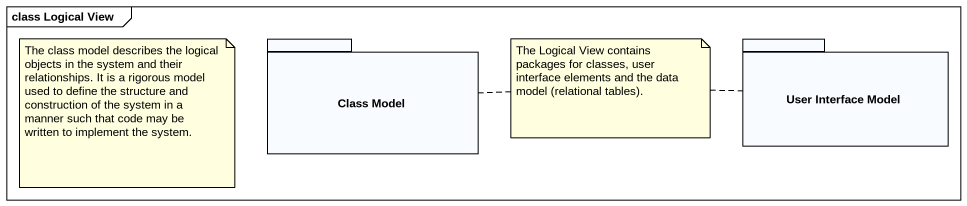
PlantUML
@startuml
mainframe class Logical View
package "Class Model" as Class_Model {
}
package "User Interface Model" as User_Interface_Model {
}
note as N1
  The class model describes the logical objects in the system and their relationships. It is a rigorous model used to define the structure and construction of the system in a manner such that code may be written to implement the system.
end note
note as N2
  The Logical View contains packages for classes, user interface elements and the data model (relational tables).
end note
N2 .. User_Interface_Model
N2 .. Class_Model
@enduml
